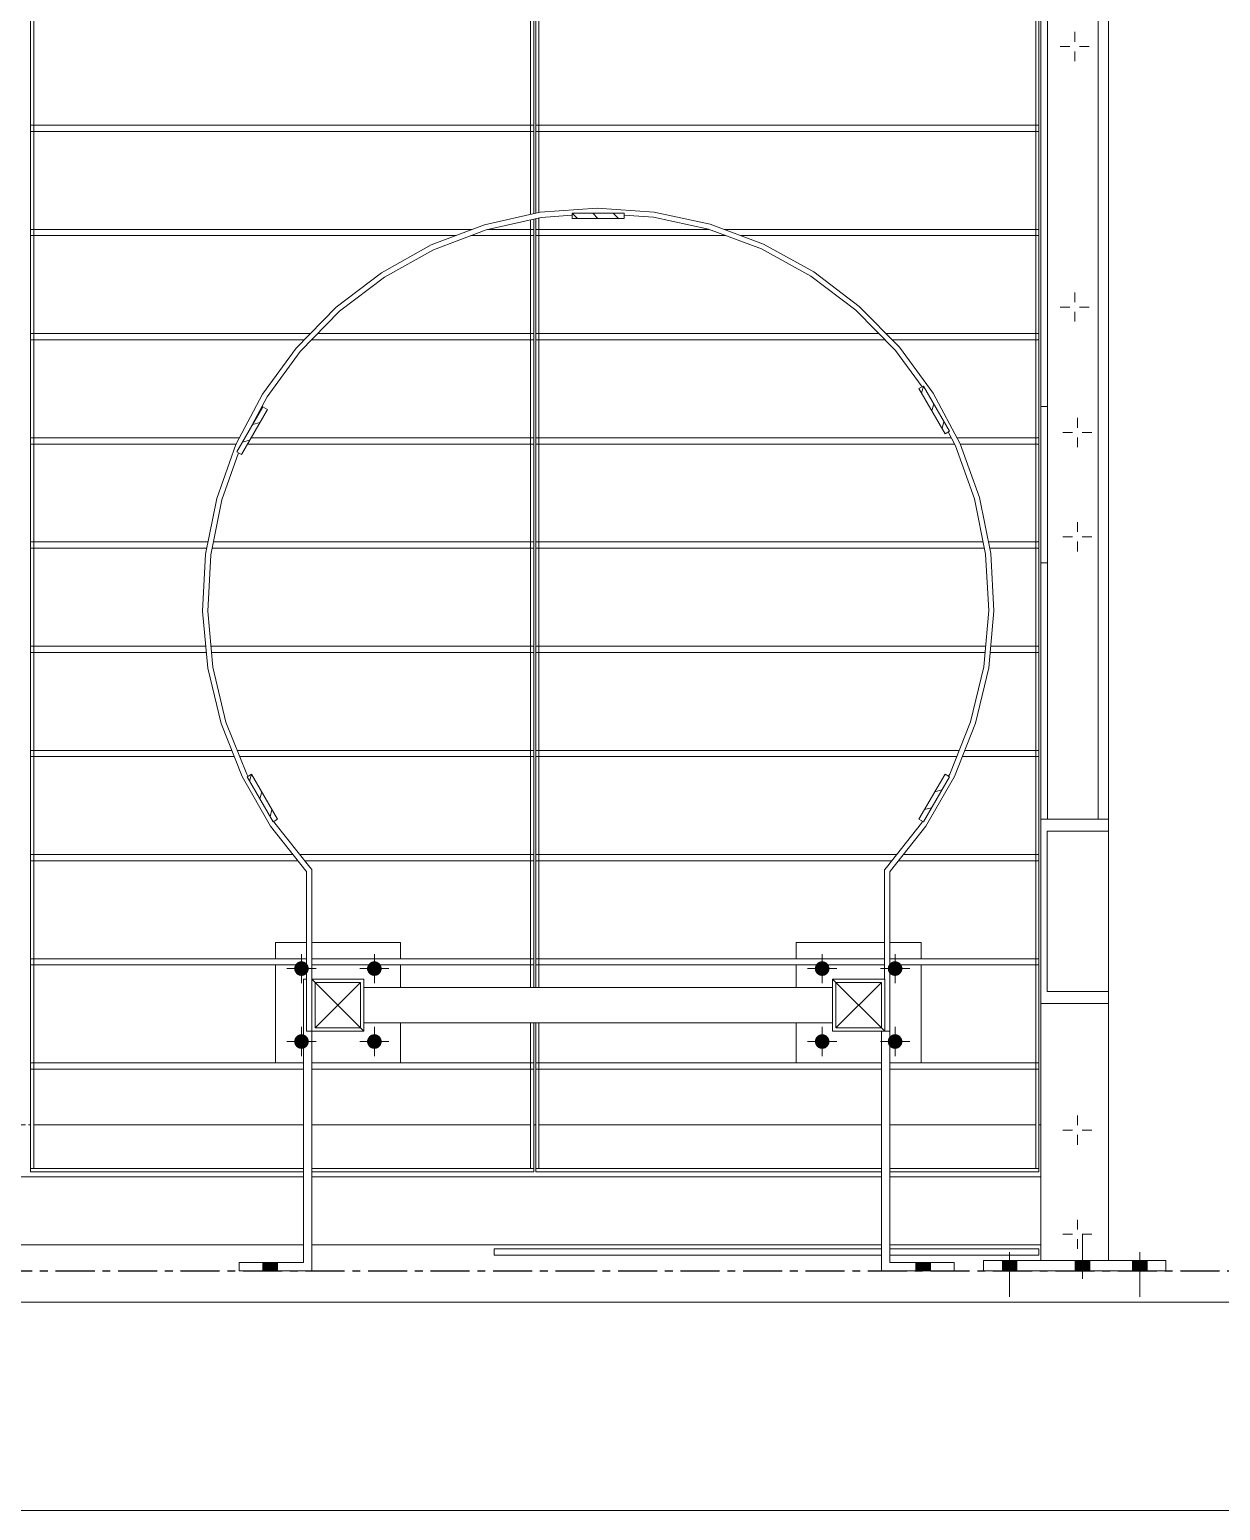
# Model space of a CAD drawing. Header units: millimetres. Extents: x -153298 to 620751, y -313239 to 250031.
# Drawn here: x 20804 to 21947, y -82174 to -80753 of the extents above; entities that cross this region are included whole.
import ezdxf

# ---------------------------------------------------------------- set-up
doc = ezdxf.new("R2010")
doc.units = ezdxf.units.MM
doc.linetypes.add('CENTER', pattern=[2, 1.25, -0.25, 0.25, -0.25])
doc.linetypes.add('XKITLINE00', pattern=[0])
for name, color, linetype in [('000 - EXISTING_BUILDING_MAIN_COLOR_1', 7, 'Continuous'), ('000 - EXISTING_BUILDING_MAIN_COLOR_251', 7, 'Continuous'), ('000 - EXISTING_CONCRETE_MAIN_COLOR_1', 7, 'Continuous')]:
    doc.layers.add(name, color=color, linetype=linetype)

# ---------------------------------------------------------------- blocks, each defined once
blk = doc.blocks.new('*A117116')
at = {"layer": '000 - EXISTING_BUILDING_MAIN_COLOR_251', "color": 7, "linetype": 'XKITLINE00', "lineweight": 0}
for p, q in [((183.160508, 171.096755), (183.105867, 171.082114)), ((183.08193, 170.960655), (183.027289, 170.946014))]:
    blk.add_line(p, q, dxfattribs=at)
blk = doc.blocks.new('*A118117')
at = {"layer": '000 - EXISTING_BUILDING_MAIN_COLOR_251', "color": 7, "linetype": 'XKITLINE00', "lineweight": 0}
for p, q in [((183.081964, 168.342612), (183.096605, 168.397253)), ((183.160541, 168.206512), (183.175182, 168.261154)), ((183.239118, 168.070413), (183.253759, 168.125054))]:
    blk.add_line(p, q, dxfattribs=at)
blk = doc.blocks.new('*A119118')
at = {"layer": '000 - EXISTING_BUILDING_MAIN_COLOR_251', "color": 7, "linetype": 'XKITLINE00', "lineweight": 0}
for p, q in [((185.60004, 172.664048), (185.56004, 172.704048)), ((185.56004, 172.704048), (185.56004, 172.704048)), ((185.757194, 172.664048), (185.717194, 172.704048)), ((185.914349, 172.664048), (185.874349, 172.704048))]:
    blk.add_line(p, q, dxfattribs=at)
blk = doc.blocks.new('*A120119')
at = {"layer": '000 - EXISTING_BUILDING_MAIN_COLOR_251', "color": 7, "linetype": 'XKITLINE00', "lineweight": 0}
for p, q in [((187.58575, 166.798349), (187.560051, 166.824048)), ((187.960051, 166.424048), (187.934451, 166.449648))]:
    blk.add_line(p, q, dxfattribs=at)
blk = doc.blocks.new('*A121120')
at = {"layer": '000 - EXISTING_BUILDING_MAIN_COLOR_1', "color": 7, "linetype": 'XKITLINE00', "lineweight": 0}
blk.add_line((189.159891, 168.051102), (189.159891, 168.051102), dxfattribs=at)
blk.add_line((189.159891, 168.051102), (189.159891, 168.051102), dxfattribs=at)
blk = doc.blocks.new('*A122121')
at = {"layer": '000 - EXISTING_BUILDING_MAIN_COLOR_251', "color": 7, "linetype": 'XKITLINE00', "lineweight": 0}
for p, q in [((188.243475, 171.322612), (188.258116, 171.377253)), ((188.322052, 171.186512), (188.336693, 171.241154)), ((188.40063, 171.050413), (188.415271, 171.105054))]:
    blk.add_line(p, q, dxfattribs=at)
blk = doc.blocks.new('*A123122')
at = {"layer": '000 - EXISTING_BUILDING_MAIN_COLOR_251', "color": 7, "linetype": 'XKITLINE00', "lineweight": 0}
for p, q in [((188.399539, 168.275795), (188.344898, 168.261154)), ((188.320962, 168.139695), (188.266321, 168.125054))]:
    blk.add_line(p, q, dxfattribs=at)
blk = doc.blocks.new('*A124123')
at = {"layer": '000 - EXISTING_BUILDING_MAIN_COLOR_251', "color": 7, "linetype": 'XKITLINE00', "lineweight": 0}
for p, q in [((183.585807, 166.798349), (183.560109, 166.824048)), ((183.560109, 166.824048), (183.560109, 166.824048)), ((183.960109, 166.424048), (183.934509, 166.449648))]:
    blk.add_line(p, q, dxfattribs=at)
blk = doc.blocks.new('*A654643')
at = {"layer": '000 - EXISTING_BUILDING_MAIN_COLOR_1', "color": 7, "linetype": 'XKITLINE00', "lineweight": 0}
for p, q in [((172.60032, 165.303991), (183.496429, 165.303991)), ((183.560429, 165.303991), (187.934771, 165.303991)), ((187.998771, 165.303991), (189.159952, 165.303991)), ((172.60032, 164.783991), (183.496429, 164.783991)), ((183.560429, 164.783991), (187.934771, 164.783991)), ((187.998771, 164.783991), (189.159952, 164.783991))]:
    blk.add_line(p, q, dxfattribs=at)
blk = doc.blocks.new('*A655644')
at = {"layer": '000 - EXISTING_BUILDING_MAIN_COLOR_1', "color": 7, "linetype": 'XKITLINE00', "lineweight": 0}
for p, q in [((189.211152, 168.051102), (189.211152, 175.304018)), ((189.211152, 175.304018), (189.599952, 175.304018)), ((189.599952, 168.051102), (189.599952, 175.304018))]:
    blk.add_line(p, q, dxfattribs=at)
blk = doc.blocks.new('*A672661')
at = {"layer": '000 - EXISTING_BUILDING_MAIN_COLOR_1', "color": 7, "linetype": 'XKITLINE00', "lineweight": 0}
for p, q in [((184.95997, 164.752009), (187.934771, 164.752009)), ((184.95997, 164.704009), (184.95997, 164.752009)), ((187.998771, 164.752009), (189.14397, 164.752009)), ((189.14397, 164.704009), (189.14397, 164.752009)), ((184.95997, 164.704009), (187.934771, 164.704009)), ((187.998771, 164.704009), (189.14397, 164.704009))]:
    blk.add_line(p, q, dxfattribs=at)
blk = doc.blocks.new('*A673662')
at = {"layer": '000 - EXISTING_BUILDING_MAIN_COLOR_1', "color": 7, "linetype": 'XKITLINE00', "lineweight": 0}
for p, q in [((185.27997, 165.367991), (187.934771, 165.367991)), ((185.27997, 165.343991), (185.27997, 165.367991)), ((185.27997, 165.343991), (187.934771, 165.343991)), ((187.998771, 165.367991), (189.14397, 165.367991)), ((187.998771, 165.343991), (189.14397, 165.343991)), ((189.14397, 165.343991), (189.14397, 165.367991))]:
    blk.add_line(p, q, dxfattribs=at)
blk = doc.blocks.new('*A693682')
at = {"layer": '000 - EXISTING_BUILDING_MAIN_COLOR_1', "color": 7, "linetype": 'XKITLINE00', "lineweight": 0}
for p, q in [((189.159949, 171.220018), (189.159949, 175.384018)), ((189.159949, 168.051102), (189.159949, 170.020018))]:
    blk.add_line(p, q, dxfattribs=at)
blk = doc.blocks.new('*A694683')
at = {"layer": '000 - EXISTING_BUILDING_MAIN_COLOR_1', "color": 7, "linetype": 'XKITLINE00', "lineweight": 0}
for p, q in [((189.211152, 171.220018), (189.15992, 171.220018)), ((189.15992, 171.220018), (189.15992, 170.020018)), ((189.15992, 170.020018), (189.211152, 170.020018))]:
    blk.add_line(p, q, dxfattribs=at)
blk = doc.blocks.new('*A706695')
at = {"layer": '000 - EXISTING_BUILDING_MAIN_COLOR_251', "color": 7, "linetype": 'XKITLINE00', "lineweight": 0}
for p, q in [((189.14397, 173.380009), (185.27997, 173.380009)), ((185.27997, 173.332009), (185.27997, 173.380009)), ((189.14397, 173.332009), (185.27997, 173.332009)), ((189.14397, 173.332009), (189.14397, 173.380009))]:
    blk.add_line(p, q, dxfattribs=at)
blk = doc.blocks.new('*A707696')
at = {"layer": '000 - EXISTING_BUILDING_MAIN_COLOR_251', "color": 7, "linetype": 'XKITLINE00', "lineweight": 0}
for p, q in [((185.27997, 172.580009), (186.612549, 172.580009)), ((185.27997, 172.532009), (185.27997, 172.580009)), ((185.27997, 172.532009), (186.740562, 172.532009)), ((186.726181, 172.580009), (189.14397, 172.580009)), ((186.854194, 172.532009), (189.14397, 172.532009)), ((189.14397, 172.532009), (189.14397, 172.580009))]:
    blk.add_line(p, q, dxfattribs=at)
blk = doc.blocks.new('*A710699')
at = {"layer": '000 - EXISTING_BUILDING_MAIN_COLOR_251', "color": 7, "linetype": 'XKITLINE00', "lineweight": 0}
for p, q in [((183.184444, 171.218213), (182.984444, 170.871803)), ((183.019085, 170.851803), (183.219085, 171.198213)), ((183.219085, 171.198213), (183.184444, 171.218213)), ((182.984444, 170.871803), (183.019085, 170.851803))]:
    blk.add_line(p, q, dxfattribs=at)
blk = doc.blocks.new('*A711700')
at = {"layer": '000 - EXISTING_BUILDING_MAIN_COLOR_251', "color": 7, "linetype": 'XKITLINE00', "lineweight": 0}
for p, q in [((185.314825, 172.711257), (184.88721, 172.616026)), ((185.751689, 172.744036), (185.314825, 172.711257)), ((186.189834, 172.713525), (185.751689, 172.744036)), ((186.61901, 172.620194), (186.189834, 172.713525)), ((184.88721, 172.616026), (184.477723, 172.46032)), ((184.898696, 172.57771), (185.320685, 172.671689)), ((185.320685, 172.671689), (185.56004, 172.689648)), ((185.96004, 172.689535), (186.18418, 172.673927)), ((186.18418, 172.673927), (186.607709, 172.581824)), ((187.030258, 172.465992), (186.61901, 172.620194)), ((184.494596, 172.424053), (184.898696, 172.57771)), ((186.607709, 172.581824), (187.013545, 172.429651)), ((184.477723, 172.46032), (184.094868, 172.247373)), ((184.116779, 172.213909), (184.494596, 172.424053)), ((187.013545, 172.429651), (187.393217, 172.220584)), ((187.414992, 172.254138), (187.030258, 172.465992)), ((184.094868, 172.247373), (183.746596, 171.981608)), ((183.77309, 171.951641), (184.116779, 172.213909)), ((187.393217, 172.220584), (187.738799, 171.958988)), ((187.765182, 171.989054), (187.414992, 172.254138)), ((183.746596, 171.981608), (183.440141, 171.668545)), ((183.470667, 171.642696), (183.77309, 171.951641)), ((187.738799, 171.958988), (188.043078, 171.650323)), ((188.073518, 171.676273), (187.765182, 171.989054)), ((183.440141, 171.668545), (183.181865, 171.314683)), ((183.21579, 171.293491), (183.470667, 171.642696)), ((188.043078, 171.650323), (188.247995, 171.37141)), ((188.333563, 171.322325), (188.073518, 171.676273)), ((183.181865, 171.314683), (182.977134, 170.927373)), ((183.084431, 171.044985), (183.21579, 171.293491)), ((188.539889, 170.934598), (188.333563, 171.322325)), ((188.44692, 171.024379), (188.503312, 170.918407)), ((182.977134, 170.927373), (182.830199, 170.514658)), ((188.503312, 170.918407), (188.649661, 170.510434)), ((188.688189, 170.521185), (188.539889, 170.934598)), ((182.86875, 170.503992), (182.997098, 170.864497)), ((182.830199, 170.514658), (182.74411, 170.085108)), ((182.783795, 170.080094), (182.86875, 170.503992)), ((188.649661, 170.510434), (188.735692, 170.085631)), ((188.775368, 170.090718), (188.688189, 170.521185)), ((182.74411, 170.085108), (182.720657, 169.647645)), ((182.76065, 169.648387), (182.783795, 170.080094)), ((188.735692, 170.085631), (188.759611, 169.652864)), ((188.799605, 169.65218), (188.775368, 170.090718)), ((182.720657, 169.647645), (182.760326, 169.211353)), ((182.799797, 169.217836), (182.76065, 169.648387)), ((188.759611, 169.652864), (188.720917, 169.221166)), ((188.760395, 169.214727), (188.799605, 169.65218)), ((182.760326, 169.211353), (182.862294, 168.785294)), ((182.900423, 168.797383), (182.799797, 169.217836)), ((188.720917, 169.221166), (188.620418, 168.799551)), ((188.658556, 168.78749), (188.760395, 169.214727)), ((182.862294, 168.785294), (183.024442, 168.378315)), ((183.060438, 168.395759), (182.900423, 168.797383)), ((188.620418, 168.799551), (188.460212, 168.396818)), ((188.496214, 168.379387), (188.658556, 168.78749)), ((183.068829, 168.381217), (183.060438, 168.395759)), ((188.451222, 168.381233), (188.460212, 168.396818)), ((183.024442, 168.378315), (183.243403, 167.998868)), ((188.276758, 167.998938), (188.496214, 168.379387)), ((183.243403, 167.998868), (183.514631, 167.654833)), ((183.276518, 168.021304), (183.268752, 168.034762)), ((183.544177, 167.681797), (183.276518, 168.021304)), ((187.975233, 167.681058), (188.243644, 168.021375)), ((188.004769, 167.654083), (188.276758, 167.998938)), ((188.243644, 168.021375), (188.251357, 168.034746)), ((183.52004, 167.648906), (183.514631, 167.654833)), ((183.52004, 166.424048), (183.52004, 167.648906)), ((183.56004, 167.664416), (183.544177, 167.681797)), ((183.56004, 166.824048), (183.56004, 167.664416)), ((187.959358, 167.663676), (187.975233, 167.681058)), ((187.959358, 166.824048), (187.959358, 167.663676)), ((187.999358, 167.648159), (188.004769, 167.654083)), ((187.999358, 166.424048), (187.999358, 167.648159)), ((183.52004, 166.424048), (183.56004, 166.424048)), ((187.960051, 166.424048), (187.999358, 166.424048))]:
    blk.add_line(p, q, dxfattribs=at)
blk = doc.blocks.new('*A712701')
at = {"layer": '000 - EXISTING_BUILDING_MAIN_COLOR_251', "color": 7, "linetype": 'XKITLINE00', "lineweight": 0}
for p, q in [((183.096605, 168.397253), (183.061964, 168.377253)), ((183.296605, 168.050843), (183.096605, 168.397253)), ((183.261964, 168.030843), (183.061964, 168.377253)), ((183.261964, 168.030843), (183.296605, 168.050843))]:
    blk.add_line(p, q, dxfattribs=at)
blk = doc.blocks.new('*A713702')
at = {"layer": '000 - EXISTING_BUILDING_MAIN_COLOR_251', "color": 7, "linetype": 'XKITLINE00', "lineweight": 0}
for p, q in [((183.496429, 164.648048), (183.496429, 166.824048)), ((183.496429, 166.824048), (183.52004, 166.824048)), ((183.560429, 164.584048), (183.560429, 166.424048)), ((183.000429, 164.648048), (183.496429, 164.648048)), ((183.000429, 164.584048), (183.000429, 164.648048)), ((183.560429, 164.584048), (183.000429, 164.584048))]:
    blk.add_line(p, q, dxfattribs=at)
blk = doc.blocks.new('*A714703')
at = {"layer": '000 - EXISTING_BUILDING_MAIN_COLOR_251', "color": 7, "linetype": 'XKITLINE00', "lineweight": 0}
for p, q in [((183.96012, 166.760048), (187.56004, 166.760048)), ((183.96012, 166.488048), (187.56004, 166.488048))]:
    blk.add_line(p, q, dxfattribs=at)
blk = doc.blocks.new('*A715704')
at = {"layer": '000 - EXISTING_BUILDING_MAIN_COLOR_251', "color": 7, "linetype": 'XKITLINE00', "lineweight": 0}
for p, q in [((185.56004, 172.664048), (185.56004, 172.704048)), ((185.56004, 172.704048), (185.96004, 172.704048)), ((185.56004, 172.664048), (185.96004, 172.664048)), ((185.96004, 172.664048), (185.96004, 172.704048))]:
    blk.add_line(p, q, dxfattribs=at)
blk = doc.blocks.new('*A716705')
at = {"layer": '000 - EXISTING_BUILDING_MAIN_COLOR_251', "color": 7, "linetype": 'XKITLINE00', "lineweight": 0}
for p, q in [((187.960051, 166.824048), (187.560051, 166.824048)), ((187.560051, 166.824048), (187.560051, 166.424048)), ((187.585651, 166.449648), (187.934451, 166.798448)), ((187.934451, 166.449648), (187.585651, 166.798448)), ((187.585651, 166.449648), (187.585651, 166.798448)), ((187.585651, 166.798448), (187.934451, 166.798448)), ((187.934451, 166.798448), (187.934451, 166.449648)), ((187.960051, 166.424048), (187.960051, 166.824048)), ((187.560051, 166.424048), (187.960051, 166.424048)), ((187.934451, 166.449648), (187.585651, 166.449648))]:
    blk.add_line(p, q, dxfattribs=at)
blk = doc.blocks.new('*A717706')
at = {"layer": '000 - EXISTING_BUILDING_MAIN_COLOR_1', "color": 7, "linetype": 'XKITLINE00', "lineweight": 0}
for p, q in [((189.11997, 165.367991), (189.11997, 176.544009)), ((189.11997, 176.544009), (189.14397, 176.544009)), ((189.14397, 165.367991), (189.14397, 176.544009)), ((189.11997, 165.367991), (189.14397, 165.367991))]:
    blk.add_line(p, q, dxfattribs=at)
blk = doc.blocks.new('*A718707')
at = {"layer": '000 - EXISTING_BUILDING_MAIN_COLOR_1', "color": 7, "linetype": 'XKITLINE00', "lineweight": 0}
for p, q in [((189.679949, 176.584009), (189.599949, 176.584009)), ((189.599949, 176.584009), (189.599949, 175.983911)), ((189.679949, 168.051102), (189.679949, 176.584009))]:
    blk.add_line(p, q, dxfattribs=at)
blk = doc.blocks.new('*A719708')
at = {"layer": '000 - EXISTING_BUILDING_MAIN_COLOR_251', "color": 7, "linetype": 'XKITLINE00', "lineweight": 0}
for p, q in [((187.27988, 166.980009), (187.27988, 167.104048)), ((187.27988, 167.104048), (187.959358, 167.104048)), ((187.999358, 167.104048), (188.23988, 167.104048)), ((188.23988, 166.980009), (188.23988, 167.104048)), ((187.27988, 166.760048), (187.27988, 166.932009)), ((188.23988, 166.180009), (188.23988, 166.932009)), ((187.27988, 166.180009), (187.27988, 166.488048))]:
    blk.add_line(p, q, dxfattribs=at)
blk = doc.blocks.new('*A720709')
at = {"layer": '000 - EXISTING_BUILDING_MAIN_COLOR_1', "color": 7, "linetype": 'XKITLINE00', "lineweight": 0}
for p, q in [((189.679891, 168.051102), (189.159891, 168.051102)), ((189.159891, 168.051102), (189.159891, 164.664009)), ((189.679891, 168.051102), (189.679891, 164.664009)), ((189.207891, 166.727398), (189.207891, 167.960592)), ((189.207891, 167.960592), (189.679891, 167.960592)), ((189.679891, 166.727398), (189.207891, 166.727398)), ((189.159891, 166.636888), (189.679891, 166.636888))]:
    blk.add_line(p, q, dxfattribs=at)
blk = doc.blocks.new('*A721710')
at = {"layer": '000 - EXISTING_BUILDING_MAIN_COLOR_251', "color": 7, "linetype": 'XKITLINE00', "lineweight": 0}
for p, q in [((188.223475, 171.357253), (188.258116, 171.377253)), ((188.223475, 171.357253), (188.423475, 171.010843)), ((188.258116, 171.377253), (188.458116, 171.030843)), ((188.423475, 171.010843), (188.458116, 171.030843))]:
    blk.add_line(p, q, dxfattribs=at)
blk = doc.blocks.new('*A722711')
at = {"layer": '000 - EXISTING_BUILDING_MAIN_COLOR_251', "color": 7, "linetype": 'XKITLINE00', "lineweight": 0}
for p, q in [((188.423475, 168.397253), (188.223475, 168.050843)), ((188.458116, 168.377253), (188.423475, 168.397253)), ((188.258116, 168.030843), (188.458116, 168.377253)), ((188.223475, 168.050843), (188.258116, 168.030843))]:
    blk.add_line(p, q, dxfattribs=at)
blk = doc.blocks.new('*A723712')
at = {"layer": '000 - EXISTING_BUILDING_MAIN_COLOR_1', "color": 7, "linetype": 'XKITLINE00', "lineweight": 0}
for p, q in [((190.119891, 164.664009), (188.719891, 164.664009)), ((188.719891, 164.664009), (188.719891, 164.584009)), ((190.119891, 164.664009), (190.119891, 164.584009)), ((190.119891, 164.584009), (188.719891, 164.584009))]:
    blk.add_line(p, q, dxfattribs=at)
blk = doc.blocks.new('*A724713')
at = {"layer": '000 - EXISTING_BUILDING_MAIN_COLOR_251', "color": 7, "linetype": 'XKITLINE00', "lineweight": 0}
for p, q in [((187.934771, 164.584048), (187.934771, 166.424048)), ((187.998771, 164.648048), (187.998771, 166.424048)), ((187.998771, 164.648048), (188.494771, 164.648048)), ((188.494771, 164.648048), (188.494771, 164.584048)), ((187.934771, 164.584048), (188.494771, 164.584048))]:
    blk.add_line(p, q, dxfattribs=at)
blk = doc.blocks.new('*A726715')
at = {"layer": '000 - EXISTING_CONCRETE_MAIN_COLOR_1', "color": 7, "linetype": 'XKITLINE00', "lineweight": 0}
for p, q in [((160.289991, 164.344025), (206.432, 164.344025)), ((160.289991, 162.744025), (206.432, 162.744025))]:
    blk.add_line(p, q, dxfattribs=at)
blk = doc.blocks.new('*A731720')
at = {"layer": '000 - EXISTING_BUILDING_MAIN_COLOR_1'}
for points in [[(188.864, 164.584), (188.864, 164.664), (188.976, 164.664), (188.976, 164.584)], [(188.864, 164.584), (188.864, 164.664), (188.976, 164.664), (188.976, 164.584)], [(189.864, 164.584), (189.864, 164.664), (189.976, 164.664), (189.976, 164.584)], [(189.864, 164.584), (189.864, 164.664), (189.976, 164.664), (189.976, 164.584)]]:
    blk.add_hatch(color=7, dxfattribs=at).paths.add_polyline_path(points, flags=17)
at = {"layer": '000 - EXISTING_BUILDING_MAIN_COLOR_1', "color": 7, "linetype": 'XKITLINE00', "lineweight": 0}
for p, q in [((188.864, 164.664), (188.864, 164.584)), ((188.864, 164.664), (188.864, 164.584)), ((188.92, 164.727), (188.92, 164.384)), ((188.92, 164.727), (188.92, 164.384)), ((188.976, 164.664), (188.976, 164.584)), ((188.976, 164.664), (188.976, 164.584)), ((189.864, 164.664), (189.864, 164.584)), ((189.864, 164.664), (189.864, 164.584)), ((189.92, 164.727), (189.92, 164.384)), ((189.92, 164.727), (189.92, 164.384)), ((189.976, 164.664), (189.976, 164.584)), ((189.976, 164.664), (189.976, 164.584))]:
    blk.add_line(p, q, dxfattribs=at)
blk = doc.blocks.new('*A732721')
at = {"layer": '000 - EXISTING_BUILDING_MAIN_COLOR_1'}
blk.add_hatch(color=7, dxfattribs=at).paths.add_polyline_path([(188.199, 164.584), (188.199, 164.648), (188.311, 164.648), (188.311, 164.584)], flags=17)
at = {"layer": '000 - EXISTING_BUILDING_MAIN_COLOR_1', "color": 7, "linetype": 'XKITLINE00', "lineweight": 0}
for p, q in [((188.199, 164.584), (188.199, 164.648)), ((188.255, 164.584), (188.255, 164.648)), ((188.311, 164.584), (188.311, 164.648))]:
    blk.add_line(p, q, dxfattribs=at)
blk = doc.blocks.new('*A741729')
at = {"layer": '000 - EXISTING_BUILDING_MAIN_COLOR_251', "color": 7, "linetype": 'XKITLINE00', "lineweight": 0}
for p, q in [((173.54389, 165.703991), (173.63997, 165.703991)), ((173.54389, 165.303991), (173.54389, 165.703991)), ((173.66397, 165.703991), (177.47997, 165.703991)), ((177.50397, 165.703991), (177.51997, 165.703991)), ((177.54397, 165.703991), (181.35997, 165.703991)), ((181.38397, 165.703991), (181.39997, 165.703991)), ((181.42397, 165.703991), (183.496429, 165.703991)), ((183.560429, 165.703991), (185.23997, 165.703991)), ((185.26397, 165.703991), (185.27997, 165.703991)), ((185.30397, 165.703991), (187.934771, 165.703991)), ((187.998771, 165.703991), (189.11997, 165.703991)), ((189.14397, 165.703991), (189.159952, 165.703991))]:
    blk.add_line(p, q, dxfattribs=at)
blk = doc.blocks.new('*A751739')
at = {"layer": '000 - EXISTING_BUILDING_MAIN_COLOR_251', "color": 7, "linetype": 'XKITLINE00', "lineweight": 0}
for p, q in [((185.27997, 166.980009), (187.959358, 166.980009)), ((185.27997, 166.932009), (185.27997, 166.980009)), ((185.27997, 166.932009), (187.959358, 166.932009)), ((187.999358, 166.980009), (189.14397, 166.980009)), ((187.999358, 166.932009), (189.14397, 166.932009)), ((189.14397, 166.932009), (189.14397, 166.980009))]:
    blk.add_line(p, q, dxfattribs=at)
blk = doc.blocks.new('*A752740')
at = {"layer": '000 - EXISTING_BUILDING_MAIN_COLOR_251', "color": 7, "linetype": 'XKITLINE00', "lineweight": 0}
for p, q in [((185.27997, 166.180009), (187.934771, 166.180009)), ((185.27997, 166.132009), (185.27997, 166.180009)), ((185.27997, 166.132009), (187.934771, 166.132009)), ((187.998771, 166.180009), (189.14397, 166.180009)), ((187.998771, 166.132009), (189.14397, 166.132009)), ((189.14397, 166.132009), (189.14397, 166.180009))]:
    blk.add_line(p, q, dxfattribs=at)
blk = doc.blocks.new('*A753741')
at = {"layer": '000 - EXISTING_BUILDING_MAIN_COLOR_251', "color": 7, "linetype": 'XKITLINE00', "lineweight": 0}
for p, q in [((185.27997, 167.780009), (188.053277, 167.780009)), ((185.27997, 167.732009), (185.27997, 167.780009)), ((185.27997, 167.732009), (188.015419, 167.732009)), ((188.06623, 167.732009), (189.14397, 167.732009)), ((188.104088, 167.780009), (189.14397, 167.780009)), ((189.14397, 167.732009), (189.14397, 167.780009))]:
    blk.add_line(p, q, dxfattribs=at)
blk = doc.blocks.new('*A754742')
at = {"layer": '000 - EXISTING_BUILDING_MAIN_COLOR_251', "color": 7, "linetype": 'XKITLINE00', "lineweight": 0}
for p, q in [((183.28028, 166.980009), (183.28028, 167.104048)), ((183.28028, 167.104048), (183.52004, 167.104048)), ((183.56004, 167.104048), (184.24028, 167.104048)), ((184.24028, 166.980009), (184.24028, 167.104048)), ((183.28028, 166.180009), (183.28028, 166.932009)), ((184.24028, 166.760048), (184.24028, 166.932009)), ((184.24028, 166.180009), (184.24028, 166.488048))]:
    blk.add_line(p, q, dxfattribs=at)
blk = doc.blocks.new('*A755743')
at = {"layer": '000 - EXISTING_BUILDING_MAIN_COLOR_251', "color": 7, "linetype": 'XKITLINE00', "lineweight": 0}
for p, q in [((181.39997, 171.780009), (183.549252, 171.780009)), ((181.39997, 171.732009), (181.39997, 171.780009)), ((181.39997, 171.732009), (183.502266, 171.732009)), ((183.558095, 171.732009), (185.26397, 171.732009)), ((183.605082, 171.780009), (185.26397, 171.780009)), ((185.26397, 171.732009), (185.26397, 171.780009))]:
    blk.add_line(p, q, dxfattribs=at)
blk = doc.blocks.new('*A756744')
at = {"layer": '000 - EXISTING_BUILDING_MAIN_COLOR_251', "color": 7, "linetype": 'XKITLINE00', "lineweight": 0}
for p, q in [((181.39997, 170.980009), (183.004957, 170.980009)), ((181.39997, 170.932009), (181.39997, 170.980009)), ((181.39997, 170.932009), (182.979585, 170.932009)), ((183.065392, 170.932009), (185.26397, 170.932009)), ((183.093105, 170.980009), (185.26397, 170.980009)), ((185.26397, 170.932009), (185.26397, 170.980009))]:
    blk.add_line(p, q, dxfattribs=at)
blk = doc.blocks.new('*A757745')
at = {"layer": '000 - EXISTING_BUILDING_MAIN_COLOR_251', "color": 7, "linetype": 'XKITLINE00', "lineweight": 0}
for p, q in [((181.39997, 170.180009), (182.76313, 170.180009)), ((181.39997, 170.132009), (181.39997, 170.180009)), ((181.39997, 170.132009), (182.75351, 170.132009)), ((182.794199, 170.132009), (185.26397, 170.132009)), ((182.803819, 170.180009), (185.26397, 170.180009)), ((185.26397, 170.132009), (185.26397, 170.180009))]:
    blk.add_line(p, q, dxfattribs=at)
blk = doc.blocks.new('*A758746')
at = {"layer": '000 - EXISTING_BUILDING_MAIN_COLOR_251', "color": 7, "linetype": 'XKITLINE00', "lineweight": 0}
for p, q in [((181.39997, 169.380009), (182.744992, 169.380009)), ((181.39997, 169.332009), (181.39997, 169.380009)), ((181.39997, 169.332009), (182.749356, 169.332009)), ((182.785052, 169.380009), (185.26397, 169.380009)), ((182.789416, 169.332009), (185.26397, 169.332009)), ((185.26397, 169.332009), (185.26397, 169.380009))]:
    blk.add_line(p, q, dxfattribs=at)
blk = doc.blocks.new('*A759747')
at = {"layer": '000 - EXISTING_BUILDING_MAIN_COLOR_251', "color": 7, "linetype": 'XKITLINE00', "lineweight": 0}
for p, q in [((181.39997, 168.580009), (182.944083, 168.580009)), ((181.39997, 168.532009), (181.39997, 168.580009)), ((181.39997, 168.532009), (182.963207, 168.532009)), ((182.987029, 168.580009), (185.26397, 168.580009)), ((183.006153, 168.532009), (185.26397, 168.532009)), ((185.26397, 168.532009), (185.26397, 168.580009))]:
    blk.add_line(p, q, dxfattribs=at)
blk = doc.blocks.new('*A760748')
at = {"layer": '000 - EXISTING_BUILDING_MAIN_COLOR_251', "color": 7, "linetype": 'XKITLINE00', "lineweight": 0}
for p, q in [((185.27997, 170.980009), (188.470531, 170.980009)), ((185.27997, 170.932009), (185.27997, 170.980009)), ((185.27997, 170.932009), (188.496074, 170.932009)), ((188.515723, 170.980009), (189.14397, 170.980009)), ((188.540817, 170.932009), (189.14397, 170.932009)), ((189.14397, 170.932009), (189.14397, 170.980009))]:
    blk.add_line(p, q, dxfattribs=at)
blk = doc.blocks.new('*A761749')
at = {"layer": '000 - EXISTING_BUILDING_MAIN_COLOR_251', "color": 7, "linetype": 'XKITLINE00', "lineweight": 0}
for p, q in [((185.27997, 170.180009), (188.716579, 170.180009)), ((185.27997, 170.132009), (185.27997, 170.180009)), ((185.27997, 170.132009), (188.7263, 170.132009)), ((188.757284, 170.180009), (189.14397, 170.180009)), ((188.767005, 170.132009), (189.14397, 170.132009)), ((189.14397, 170.132009), (189.14397, 170.180009))]:
    blk.add_line(p, q, dxfattribs=at)
blk = doc.blocks.new('*A762750')
at = {"layer": '000 - EXISTING_BUILDING_MAIN_COLOR_251', "color": 7, "linetype": 'XKITLINE00', "lineweight": 0}
for p, q in [((185.27997, 168.580009), (188.533085, 168.580009)), ((185.27997, 168.532009), (185.27997, 168.580009)), ((185.27997, 168.532009), (188.513991, 168.532009)), ((188.556927, 168.532009), (189.14397, 168.532009)), ((188.576021, 168.580009), (189.14397, 168.580009)), ((189.14397, 168.532009), (189.14397, 168.580009))]:
    blk.add_line(p, q, dxfattribs=at)
blk = doc.blocks.new('*A763751')
at = {"layer": '000 - EXISTING_BUILDING_MAIN_COLOR_251', "color": 7, "linetype": 'XKITLINE00', "lineweight": 0}
for p, q in [((185.27997, 169.380009), (188.735154, 169.380009)), ((185.27997, 169.332009), (185.27997, 169.380009)), ((185.27997, 169.332009), (188.730852, 169.332009)), ((188.770907, 169.332009), (189.14397, 169.332009)), ((188.77521, 169.380009), (189.14397, 169.380009)), ((189.14397, 169.332009), (189.14397, 169.380009))]:
    blk.add_line(p, q, dxfattribs=at)
blk = doc.blocks.new('*A764752')
at = {"layer": '000 - EXISTING_BUILDING_MAIN_COLOR_251', "color": 7, "linetype": 'XKITLINE00', "lineweight": 0}
for p, q in [((185.27997, 171.780009), (187.915234, 171.780009)), ((185.27997, 171.732009), (185.27997, 171.780009)), ((185.27997, 171.732009), (187.962552, 171.732009)), ((187.971256, 171.780009), (189.14397, 171.780009)), ((188.018573, 171.732009), (189.14397, 171.732009)), ((189.14397, 171.732009), (189.14397, 171.780009))]:
    blk.add_line(p, q, dxfattribs=at)
blk = doc.blocks.new('*A784772')
at = {"layer": '000 - EXISTING_BUILDING_MAIN_COLOR_251', "color": 7, "linetype": 'XKITLINE00', "lineweight": 0}
for p, q in [((181.39997, 172.580009), (184.792491, 172.580009)), ((181.39997, 172.532009), (181.39997, 172.580009)), ((181.39997, 172.532009), (184.666257, 172.532009)), ((184.778508, 172.532009), (185.26397, 172.532009)), ((184.90902, 172.580009), (185.26397, 172.580009)), ((185.26397, 172.532009), (185.26397, 172.580009))]:
    blk.add_line(p, q, dxfattribs=at)
blk = doc.blocks.new('*A785773')
at = {"layer": '000 - EXISTING_BUILDING_MAIN_COLOR_251', "color": 7, "linetype": 'XKITLINE00', "lineweight": 0}
for p, q in [((185.26397, 173.380009), (181.39997, 173.380009)), ((181.39997, 173.332009), (181.39997, 173.380009)), ((185.26397, 173.332009), (181.39997, 173.332009)), ((185.26397, 173.332009), (185.26397, 173.380009))]:
    blk.add_line(p, q, dxfattribs=at)
blk = doc.blocks.new('*A791779')
at = {"layer": '000 - EXISTING_BUILDING_MAIN_COLOR_1'}
blk.add_hatch(color=7, dxfattribs=at).paths.add_polyline_path([(183.296, 164.648), (183.296, 164.584), (183.184, 164.584), (183.184, 164.648)], flags=17)
at = {"layer": '000 - EXISTING_BUILDING_MAIN_COLOR_1', "color": 7, "linetype": 'XKITLINE00', "lineweight": 0}
for p, q in [((183.184, 164.648), (183.184, 164.584)), ((183.24, 164.648), (183.24, 164.584)), ((183.296, 164.648), (183.296, 164.584))]:
    blk.add_line(p, q, dxfattribs=at)
blk = doc.blocks.new('*A792780')
at = {"layer": '000 - EXISTING_BUILDING_MAIN_COLOR_1', "color": 7, "linetype": 'XKITLINE00', "lineweight": 0}
for p, q in [((189.41989, 174.095989), (189.41989, 174.021397)), ((189.30789, 173.983989), (189.382482, 173.983989)), ((189.53189, 173.983989), (189.457298, 173.983989)), ((189.41989, 173.871989), (189.41989, 173.946581)), ((189.41989, 172.095989), (189.41989, 172.021397)), ((189.30789, 171.983989), (189.382482, 171.983989)), ((189.41989, 171.871989), (189.41989, 171.946581)), ((189.53189, 171.983989), (189.457298, 171.983989))]:
    blk.add_line(p, q, dxfattribs=at)
blk = doc.blocks.new('*A793781')
at = {"layer": '000 - EXISTING_BUILDING_MAIN_COLOR_1'}
for points in [[(188.864, 164.584), (188.864, 164.664), (188.976, 164.664), (188.976, 164.584)], [(188.864, 164.584), (188.864, 164.664), (188.976, 164.664), (188.976, 164.584)], [(189.864, 164.584), (189.864, 164.664), (189.976, 164.664), (189.976, 164.584)], [(189.864, 164.584), (189.864, 164.664), (189.976, 164.664), (189.976, 164.584)]]:
    blk.add_hatch(color=7, dxfattribs=at).paths.add_polyline_path(points, flags=17)
at = {"layer": '000 - EXISTING_BUILDING_MAIN_COLOR_1', "color": 7, "linetype": 'XKITLINE00', "lineweight": 0}
for p, q in [((188.864, 164.664), (188.864, 164.584)), ((188.864, 164.664), (188.864, 164.584)), ((188.92, 164.727), (188.92, 164.384)), ((188.92, 164.727), (188.92, 164.384)), ((188.976, 164.664), (188.976, 164.584)), ((188.976, 164.664), (188.976, 164.584)), ((189.864, 164.664), (189.864, 164.584)), ((189.864, 164.664), (189.864, 164.584)), ((189.92, 164.727), (189.92, 164.384)), ((189.92, 164.727), (189.92, 164.384)), ((189.976, 164.664), (189.976, 164.584)), ((189.976, 164.664), (189.976, 164.584))]:
    blk.add_line(p, q, dxfattribs=at)
blk = doc.blocks.new('*A794782')
at = {"layer": '000 - EXISTING_BUILDING_MAIN_COLOR_1', "color": 7, "linetype": 'XKITLINE00', "lineweight": 0}
for p, q in [((189.43992, 171.132018), (189.43992, 171.057426)), ((189.32792, 171.020018), (189.402512, 171.020018)), ((189.55192, 171.020018), (189.477328, 171.020018)), ((189.43992, 170.908018), (189.43992, 170.98261)), ((189.43992, 170.332018), (189.43992, 170.257426)), ((189.32792, 170.220018), (189.402512, 170.220018)), ((189.55192, 170.220018), (189.477328, 170.220018)), ((189.43992, 170.108018), (189.43992, 170.18261))]:
    blk.add_line(p, q, dxfattribs=at)
blk = doc.blocks.new('*A795783')
at = {"layer": '000 - EXISTING_BUILDING_MAIN_COLOR_1', "color": 7, "linetype": 'XKITLINE00', "lineweight": 0}
for p, q in [((189.43992, 165.776009), (189.43992, 165.701417)), ((189.32792, 165.664009), (189.402512, 165.664009)), ((189.55192, 165.664009), (189.477328, 165.664009)), ((189.43992, 165.552009), (189.43992, 165.626601)), ((189.43992, 164.976009), (189.43992, 164.901417)), ((189.32792, 164.864009), (189.402512, 164.864009)), ((189.43992, 164.752009), (189.43992, 164.826601)), ((189.55192, 164.864009), (189.477328, 164.864009))]:
    blk.add_line(p, q, dxfattribs=at)
blk = doc.blocks.new('*A796784')
at = {"layer": '000 - EXISTING_BUILDING_MAIN_COLOR_1'}
blk.add_hatch(color=7, dxfattribs=at).paths.add_polyline_path([(189.424, 164.584), (189.424, 164.664), (189.536, 164.664), (189.536, 164.584)], flags=17)
blk.add_hatch(color=7, dxfattribs=at).paths.add_polyline_path([(189.424, 164.584), (189.424, 164.664), (189.536, 164.664), (189.536, 164.584)], flags=17)
at = {"layer": '000 - EXISTING_BUILDING_MAIN_COLOR_1', "color": 7, "linetype": 'XKITLINE00', "lineweight": 0}
for p, q in [((189.48, 164.521), (189.48, 164.864)), ((189.48, 164.521), (189.48, 164.864)), ((189.424, 164.584), (189.424, 164.664)), ((189.424, 164.584), (189.424, 164.664)), ((189.536, 164.584), (189.536, 164.664)), ((189.536, 164.584), (189.536, 164.664))]:
    blk.add_line(p, q, dxfattribs=at)
blk = doc.blocks.new('*A797785')
at = {"layer": '000 - EXISTING_BUILDING_MAIN_COLOR_251'}
for points in [[(187.535, 166.893), (187.532, 166.883), (187.526, 166.873), (187.519, 166.864), (187.511, 166.857), (187.501, 166.852), (187.491, 166.849), (187.48, 166.848), (187.469, 166.849), (187.458, 166.852), (187.449, 166.857), (187.44, 166.864), (187.433, 166.873), (187.428, 166.883), (187.425, 166.893), (187.424, 166.904), (187.425, 166.915), (187.428, 166.925), (187.433, 166.935), (187.44, 166.944), (187.449, 166.951), (187.458, 166.956), (187.469, 166.959), (187.48, 166.96), (187.491, 166.959), (187.501, 166.956), (187.511, 166.951), (187.519, 166.944), (187.526, 166.935), (187.532, 166.925), (187.535, 166.915), (187.536, 166.904)], [(188.095, 166.893), (188.092, 166.883), (188.086, 166.873), (188.079, 166.864), (188.071, 166.857), (188.061, 166.852), (188.051, 166.849), (188.04, 166.848), (188.029, 166.849), (188.018, 166.852), (188.009, 166.857), (188, 166.864), (187.993, 166.873), (187.988, 166.883), (187.985, 166.893), (187.984, 166.904), (187.985, 166.915), (187.988, 166.925), (187.993, 166.935), (188, 166.944), (188.009, 166.951), (188.018, 166.956), (188.029, 166.959), (188.04, 166.96), (188.051, 166.959), (188.061, 166.956), (188.071, 166.951), (188.079, 166.944), (188.086, 166.935), (188.092, 166.925), (188.095, 166.915), (188.096, 166.904)], [(187.535, 166.333), (187.532, 166.323), (187.526, 166.313), (187.519, 166.304), (187.511, 166.297), (187.501, 166.292), (187.491, 166.289), (187.48, 166.288), (187.469, 166.289), (187.458, 166.292), (187.449, 166.297), (187.44, 166.304), (187.433, 166.313), (187.428, 166.323), (187.425, 166.333), (187.424, 166.344), (187.425, 166.355), (187.428, 166.365), (187.433, 166.375), (187.44, 166.384), (187.449, 166.391), (187.458, 166.396), (187.469, 166.399), (187.48, 166.4), (187.491, 166.399), (187.501, 166.396), (187.511, 166.391), (187.519, 166.384), (187.526, 166.375), (187.532, 166.365), (187.535, 166.355), (187.536, 166.344)], [(188.095, 166.333), (188.092, 166.323), (188.086, 166.313), (188.079, 166.304), (188.071, 166.297), (188.061, 166.292), (188.051, 166.289), (188.04, 166.288), (188.029, 166.289), (188.018, 166.292), (188.009, 166.297), (188, 166.304), (187.993, 166.313), (187.988, 166.323), (187.985, 166.333), (187.984, 166.344), (187.985, 166.355), (187.988, 166.365), (187.993, 166.375), (188, 166.384), (188.009, 166.391), (188.018, 166.396), (188.029, 166.399), (188.04, 166.4), (188.051, 166.399), (188.061, 166.396), (188.071, 166.391), (188.079, 166.384), (188.086, 166.375), (188.092, 166.365), (188.095, 166.355), (188.096, 166.344)]]:
    blk.add_hatch(color=7, dxfattribs=at).paths.add_polyline_path(points, flags=17)
at = {"layer": '000 - EXISTING_BUILDING_MAIN_COLOR_251', "color": 7, "linetype": 'XKITLINE00', "lineweight": 0}
for p, q in [((187.48, 167.016), (187.48, 166.792)), ((188.04, 167.016), (188.04, 166.792)), ((187.368, 166.904), (187.592, 166.904)), ((187.928, 166.904), (188.152, 166.904)), ((187.368, 166.344), (187.592, 166.344)), ((187.48, 166.456), (187.48, 166.232)), ((187.928, 166.344), (188.152, 166.344)), ((188.04, 166.456), (188.04, 166.232))]:
    blk.add_line(p, q, dxfattribs=at)
blk = doc.blocks.new('*A798786')
at = {"layer": '000 - EXISTING_BUILDING_MAIN_COLOR_1'}
blk.add_hatch(color=7, dxfattribs=at).paths.add_polyline_path([(188.199, 164.584), (188.199, 164.648), (188.311, 164.648), (188.311, 164.584)], flags=17)
at = {"layer": '000 - EXISTING_BUILDING_MAIN_COLOR_1', "color": 7, "linetype": 'XKITLINE00', "lineweight": 0}
for p, q in [((188.199, 164.584), (188.199, 164.648)), ((188.255, 164.584), (188.255, 164.648)), ((188.311, 164.584), (188.311, 164.648))]:
    blk.add_line(p, q, dxfattribs=at)
blk = doc.blocks.new('*A824812')
at = {"layer": '000 - EXISTING_BUILDING_MAIN_COLOR_251', "color": 7, "linetype": 'XKITLINE00', "lineweight": 0}
for p, q in [((183.560109, 166.424048), (183.560109, 166.824048)), ((183.960109, 166.824048), (183.560109, 166.824048)), ((183.585709, 166.449648), (183.934509, 166.798448)), ((183.934509, 166.449648), (183.585709, 166.798448)), ((183.585709, 166.449648), (183.585709, 166.798448)), ((183.585709, 166.798448), (183.934509, 166.798448)), ((183.934509, 166.798448), (183.934509, 166.449648)), ((183.960109, 166.424048), (183.960109, 166.824048)), ((183.560109, 166.424048), (183.960109, 166.424048)), ((183.934509, 166.449648), (183.585709, 166.449648))]:
    blk.add_line(p, q, dxfattribs=at)
blk = doc.blocks.new('*A825813')
at = {"layer": '000 - EXISTING_BUILDING_MAIN_COLOR_251', "color": 7, "linetype": 'XKITLINE00', "lineweight": 0}
for p, q in [((185.27997, 172.703495), (185.27997, 176.544009)), ((185.27997, 176.544009), (185.30397, 176.544009)), ((185.30397, 172.70884), (185.30397, 176.544009)), ((185.27997, 166.760048), (185.27997, 172.662621)), ((185.30397, 166.760048), (185.30397, 172.667966)), ((185.27997, 165.367991), (185.27997, 166.488048)), ((185.30397, 165.367991), (185.30397, 166.488048)), ((185.27997, 165.367991), (185.30397, 165.367991))]:
    blk.add_line(p, q, dxfattribs=at)
blk = doc.blocks.new('*A826814')
at = {"layer": '000 - EXISTING_BUILDING_MAIN_COLOR_251', "color": 7, "linetype": 'XKITLINE00', "lineweight": 0}
for p, q in [((185.23997, 172.694586), (185.23997, 176.544009)), ((185.23997, 176.544009), (185.26397, 176.544009)), ((185.26397, 172.699931), (185.26397, 176.544009)), ((185.23997, 166.760048), (185.23997, 172.653713)), ((185.26397, 166.760048), (185.26397, 172.659058)), ((185.23997, 165.367991), (185.23997, 166.488048)), ((185.26397, 165.367991), (185.26397, 166.488048)), ((185.23997, 165.367991), (185.26397, 165.367991))]:
    blk.add_line(p, q, dxfattribs=at)
blk = doc.blocks.new('*A827815')
at = {"layer": '000 - EXISTING_BUILDING_MAIN_COLOR_251', "color": 7, "linetype": 'XKITLINE00', "lineweight": 0}
for p, q in [((181.39997, 165.367991), (181.39997, 176.544009)), ((181.39997, 176.544009), (181.42397, 176.544009)), ((181.42397, 165.367991), (181.42397, 176.544009)), ((181.39997, 165.367991), (181.42397, 165.367991))]:
    blk.add_line(p, q, dxfattribs=at)
blk = doc.blocks.new('*A829817')
at = {"layer": '000 - EXISTING_BUILDING_MAIN_COLOR_1', "color": 7, "linetype": 'XKITLINE00', "lineweight": 0}
for p, q in [((181.39997, 165.367991), (183.496429, 165.367991)), ((181.39997, 165.343991), (181.39997, 165.367991)), ((181.39997, 165.343991), (183.496429, 165.343991)), ((183.560429, 165.367991), (185.26397, 165.367991)), ((183.560429, 165.343991), (185.26397, 165.343991)), ((185.26397, 165.343991), (185.26397, 165.367991))]:
    blk.add_line(p, q, dxfattribs=at)
blk = doc.blocks.new('*A830818')
at = {"layer": '000 - EXISTING_BUILDING_MAIN_COLOR_251', "color": 7, "linetype": 'XKITLINE00', "lineweight": 0}
for p, q in [((181.39997, 167.780009), (183.415945, 167.780009)), ((181.39997, 167.732009), (181.39997, 167.780009)), ((181.39997, 167.732009), (183.453787, 167.732009)), ((183.466749, 167.780009), (185.26397, 167.780009)), ((183.50459, 167.732009), (185.26397, 167.732009)), ((185.26397, 167.732009), (185.26397, 167.780009))]:
    blk.add_line(p, q, dxfattribs=at)
blk = doc.blocks.new('*A831819')
at = {"layer": '000 - EXISTING_BUILDING_MAIN_COLOR_251', "color": 7, "linetype": 'XKITLINE00', "lineweight": 0}
for p, q in [((181.39997, 166.980009), (183.52004, 166.980009)), ((181.39997, 166.932009), (181.39997, 166.980009)), ((181.39997, 166.932009), (183.52004, 166.932009)), ((183.56004, 166.980009), (185.26397, 166.980009)), ((183.56004, 166.932009), (185.26397, 166.932009)), ((185.26397, 166.932009), (185.26397, 166.980009))]:
    blk.add_line(p, q, dxfattribs=at)
blk = doc.blocks.new('*A832820')
at = {"layer": '000 - EXISTING_BUILDING_MAIN_COLOR_251', "color": 7, "linetype": 'XKITLINE00', "lineweight": 0}
for p, q in [((181.39997, 166.180009), (183.496429, 166.180009)), ((181.39997, 166.132009), (181.39997, 166.180009)), ((181.39997, 166.132009), (183.496429, 166.132009)), ((183.560429, 166.180009), (185.26397, 166.180009)), ((183.560429, 166.132009), (185.26397, 166.132009)), ((185.26397, 166.132009), (185.26397, 166.180009))]:
    blk.add_line(p, q, dxfattribs=at)
blk = doc.blocks.new('*A833821')
at = {"layer": '000 - EXISTING_BUILDING_MAIN_COLOR_1'}
blk.add_hatch(color=7, dxfattribs=at).paths.add_polyline_path([(183.296, 164.648), (183.296, 164.584), (183.184, 164.584), (183.184, 164.648)], flags=17)
at = {"layer": '000 - EXISTING_BUILDING_MAIN_COLOR_1', "color": 7, "linetype": 'XKITLINE00', "lineweight": 0}
for p, q in [((183.184, 164.648), (183.184, 164.584)), ((183.24, 164.648), (183.24, 164.584)), ((183.296, 164.648), (183.296, 164.584))]:
    blk.add_line(p, q, dxfattribs=at)
blk = doc.blocks.new('*A834822')
at = {"layer": '000 - EXISTING_BUILDING_MAIN_COLOR_251'}
for points in [[(183.535, 166.893), (183.532, 166.883), (183.527, 166.873), (183.52, 166.864), (183.511, 166.857), (183.502, 166.852), (183.491, 166.849), (183.48, 166.848), (183.469, 166.849), (183.459, 166.852), (183.449, 166.857), (183.441, 166.864), (183.434, 166.873), (183.429, 166.883), (183.425, 166.893), (183.424, 166.904), (183.425, 166.915), (183.429, 166.925), (183.434, 166.935), (183.441, 166.944), (183.449, 166.951), (183.459, 166.956), (183.469, 166.959), (183.48, 166.96), (183.491, 166.959), (183.502, 166.956), (183.511, 166.951), (183.52, 166.944), (183.527, 166.935), (183.532, 166.925), (183.535, 166.915), (183.536, 166.904)], [(184.095, 166.893), (184.092, 166.883), (184.087, 166.873), (184.08, 166.864), (184.071, 166.857), (184.062, 166.852), (184.051, 166.849), (184.04, 166.848), (184.029, 166.849), (184.019, 166.852), (184.009, 166.857), (184.001, 166.864), (183.994, 166.873), (183.989, 166.883), (183.985, 166.893), (183.984, 166.904), (183.985, 166.915), (183.989, 166.925), (183.994, 166.935), (184.001, 166.944), (184.009, 166.951), (184.019, 166.956), (184.029, 166.959), (184.04, 166.96), (184.051, 166.959), (184.062, 166.956), (184.071, 166.951), (184.08, 166.944), (184.087, 166.935), (184.092, 166.925), (184.095, 166.915), (184.096, 166.904)], [(183.535, 166.333), (183.532, 166.323), (183.527, 166.313), (183.52, 166.304), (183.511, 166.297), (183.502, 166.292), (183.491, 166.289), (183.48, 166.288), (183.469, 166.289), (183.459, 166.292), (183.449, 166.297), (183.441, 166.304), (183.434, 166.313), (183.429, 166.323), (183.425, 166.333), (183.424, 166.344), (183.425, 166.355), (183.429, 166.365), (183.434, 166.375), (183.441, 166.384), (183.449, 166.391), (183.459, 166.396), (183.469, 166.399), (183.48, 166.4), (183.491, 166.399), (183.502, 166.396), (183.511, 166.391), (183.52, 166.384), (183.527, 166.375), (183.532, 166.365), (183.535, 166.355), (183.536, 166.344)], [(184.095, 166.333), (184.092, 166.323), (184.087, 166.313), (184.08, 166.304), (184.071, 166.297), (184.062, 166.292), (184.051, 166.289), (184.04, 166.288), (184.029, 166.289), (184.019, 166.292), (184.009, 166.297), (184.001, 166.304), (183.994, 166.313), (183.989, 166.323), (183.985, 166.333), (183.984, 166.344), (183.985, 166.355), (183.989, 166.365), (183.994, 166.375), (184.001, 166.384), (184.009, 166.391), (184.019, 166.396), (184.029, 166.399), (184.04, 166.4), (184.051, 166.399), (184.062, 166.396), (184.071, 166.391), (184.08, 166.384), (184.087, 166.375), (184.092, 166.365), (184.095, 166.355), (184.096, 166.344)]]:
    blk.add_hatch(color=7, dxfattribs=at).paths.add_polyline_path(points, flags=17)
at = {"layer": '000 - EXISTING_BUILDING_MAIN_COLOR_251', "color": 7, "linetype": 'XKITLINE00', "lineweight": 0}
for p, q in [((183.48, 167.016), (183.48, 166.792)), ((184.04, 167.016), (184.04, 166.792)), ((183.368, 166.904), (183.592, 166.904)), ((183.928, 166.904), (184.152, 166.904)), ((183.368, 166.344), (183.592, 166.344)), ((183.48, 166.456), (183.48, 166.232)), ((183.928, 166.344), (184.152, 166.344)), ((184.04, 166.456), (184.04, 166.232))]:
    blk.add_line(p, q, dxfattribs=at)

msp = doc.modelspace()

# ---------------------------------------------------------------- linework, layer by layer
at = {"color": 7, "linetype": 'CENTER', "ltscale": 30}
msp.add_line((15908.5316, -81943.9241), (46932.8793, -81943.9241), dxfattribs=at)

# ---------------------------------------------------------------- block references
at = {"color": 7, "lineweight": 0, "xscale": 125, "yscale": 125, "zscale": 125}
for name in ['*A827815', '*A826814', '*A825813', '*A717706', '*A718707', '*A693682', '*A655644', '*A792780', '*A785773', '*A706695', '*A711700', '*A119118', '*A715704', '*A784772', '*A707696', '*A755743', '*A764752', '*A721710', '*A122121', '*A710699', '*A694683', '*A117116', '*A794782', '*A756744', '*A760748', '*A757745', '*A761749', '*A758746', '*A763751', '*A759747', '*A762750', '*A712701', '*A118117', '*A722711', '*A123122', '*A121120', '*A720709', '*A830818', '*A753741', '*A754742', '*A719708', '*A831819', '*A834822', '*A751739', '*A797785', '*A713702', '*A124123', '*A824812', '*A120119', '*A716705', '*A714703', '*A724713', '*A832820', '*A752740', '*A741729', '*A795783', '*A829817', '*A673662', '*A654643', '*A796784', '*A672661', '*A723712', '*A731720', '*A793781', '*A791779', '*A833821', '*A732721', '*A798786', '*A726715']:
    msp.add_blockref(name, (-1870.4421, -102516.9241), dxfattribs=at)

doc.saveas('drawing.dxf')
